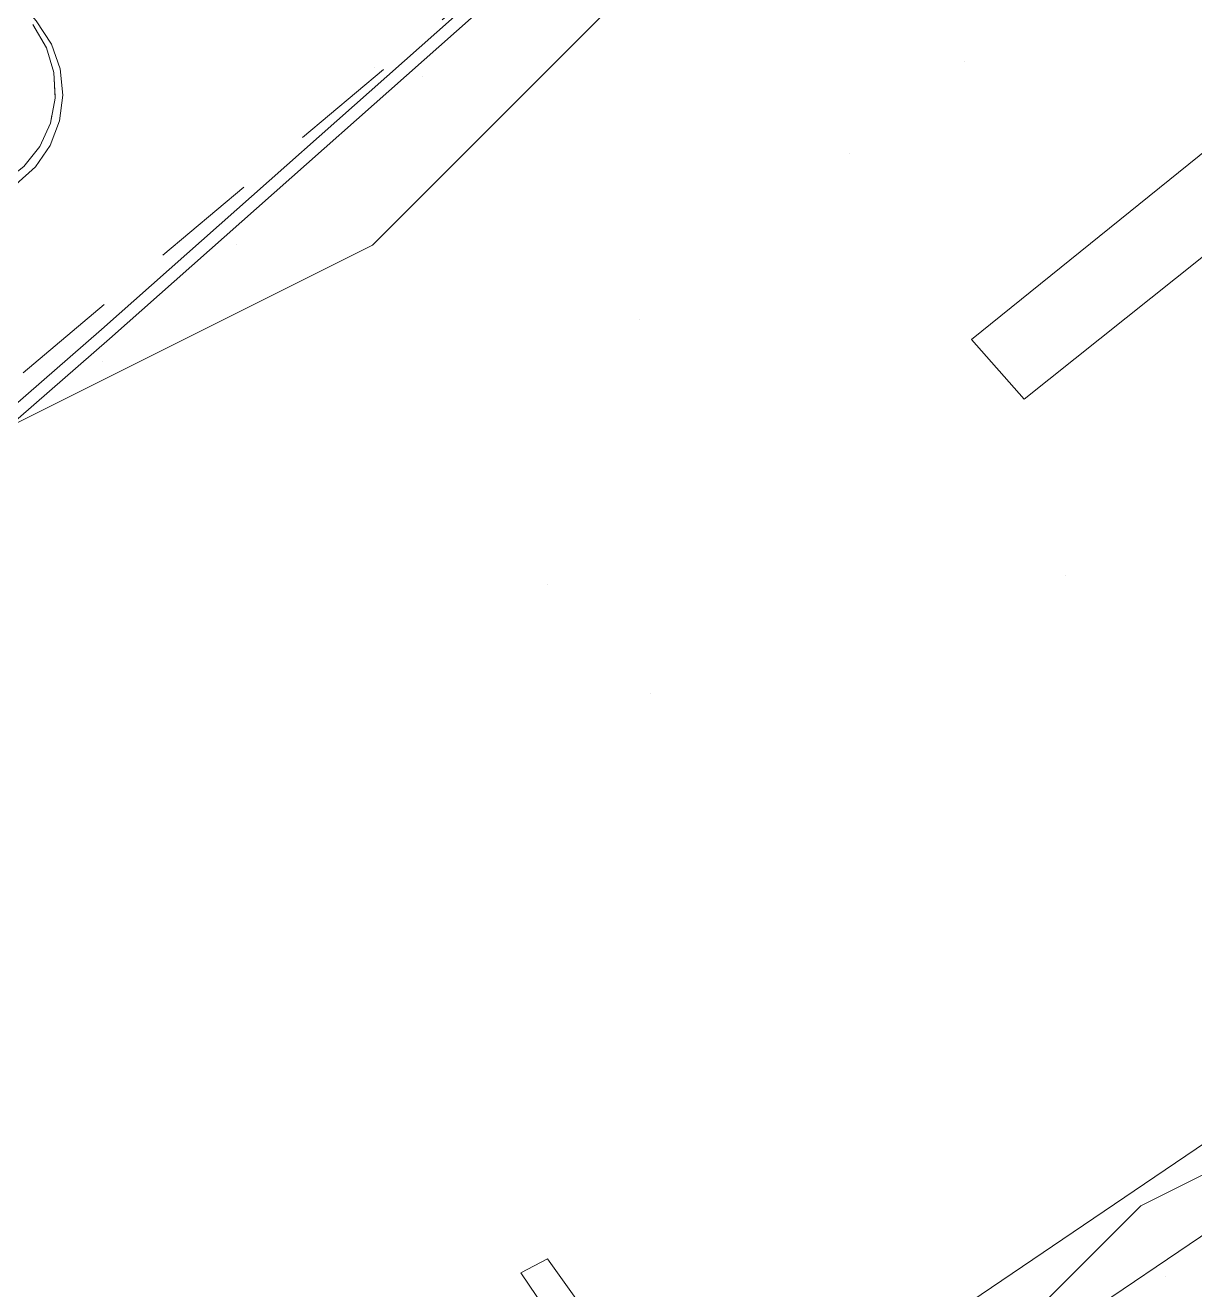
# Model space of a CAD drawing. Header units: metres. Extents: x 0 to 105485, y 0 to 425721.
# Drawn here: x 104793.47 to 104823.9, y 425340.32 to 425373.22 of the extents above; entities that cross this region are included whole.
import ezdxf

# ---------------------------------------------------------------- set-up
doc = ezdxf.new("R2010")
doc.units = ezdxf.units.M
doc.header["$MEASUREMENT"] = 0
doc.linetypes.add('IE-TERREINAFSCHEIDING_KUNSTMATIG-SO', pattern=[11, 4, -1, 4, -2])
doc.linetypes.add('KG-PERCEEL-SO', pattern=[19, 5.5, -4, 5.5, -4])
for name, color, linetype, lineweight in [('B-XX-GK-KADEMUUR-G', 150, 'Continuous', 18), ('B-XX-GR-BEPLANTING_CULTUUR_VASTE PLANTENVAK-G', 90, 'Continuous', 18), ('B-XX-IE-MEUBILAIR-G', 7, 'Continuous', 18), ('B-XX-IE-MEUBILAIR_WATERWEGMEUBILAIR-G', 150, 'Continuous', 18), ('B-XX-IE-TERREINAFSCHEIDING_KUNSTMATIG_HEKWERK-G', 20, 'IE-TERREINAFSCHEIDING_KUNSTMATIG-SO', 18), ('B-XX-KG-GRENS_PERCEEL-G', 150, 'KG-PERCEEL-SO', 18), ('B-XX-KW-KUNSTWERK_STEIGER-G', 170, 'Continuous', 18), ('B-XX-OG-GRENS-G', 7, 'Continuous', 18), ('B-XX-OG-WATER_HAVEN-G', 170, 'Continuous', 18), ('B-XX-VH-OPENVERHARDING-G', 90, 'Continuous', 18)]:
    doc.layers.add(name, color=color, linetype=linetype, lineweight=lineweight)

msp = doc.modelspace()

# ---------------------------------------------------------------- linework, layer by layer
at = {"layer": 'B-XX-GK-KADEMUUR-G', "ltscale": 0.5}
msp.add_lwpolyline([(104772.554, 425350.648), (104772.604, 425350.432), (104772.646, 425350.252), (104772.715, 425350.264), (104774.62, 425347.601), (104776.277, 425348.729), (104780.347, 425351.865), (104781.134, 425352.471), (104784.809, 425355.57), (104788.521, 425358.843), (104795.664, 425365.062), (104819.687, 425386.369), (104819.486, 425386.618), (104795.453, 425365.302), (104788.31, 425359.084), (104784.619, 425355.813), (104780.936, 425352.705), (104780.144, 425352.095), (104776.098, 425348.978), (104776.009, 425349.074), (104775.883, 425348.987), (104774.7, 425348.165), (104772.888, 425350.742), (104772.548, 425350.674)], close=True, dxfattribs=at)
at = {"layer": 'B-XX-GR-BEPLANTING_CULTUUR_VASTE PLANTENVAK-G', "ltscale": 0.5}
msp.add_lwpolyline([(104794.448, 425371.404), (104794.378, 425372.082), (104794.153, 425372.725), (104793.754, 425373.333), (104791.657, 425375.794), (104787.2, 425372.086), (104787.438, 425371.796), (104787.756, 425371.454), (104788.053, 425371.702), (104789.397, 425370.098), (104789.064, 425369.819), (104789.083, 425369.791), (104789.276, 425369.561), (104789.777, 425369.098), (104790.371, 425368.764), (104791.027, 425368.577), (104791.289, 425368.547), (104791.97, 425368.568), (104792.627, 425368.747), (104793.224, 425369.074), (104793.73, 425369.531), (104794.115, 425370.093), (104794.359, 425370.729)], close=True, dxfattribs=at)
at = {"layer": 'B-XX-IE-MEUBILAIR-G', "color": 0, "true_color": 0x604a38}
msp.add_polyline3d([(104802.568, 425372.107, 2.388), (104802.568, 425372.107, 3.888)], dxfattribs=at)
at = {"layer": 'B-XX-IE-MEUBILAIR_WATERWEGMEUBILAIR-G', "color": 0, "true_color": 0x604a38}
for points in [[(104817.919, 425372.267, 0), (104817.919, 425372.267, 1.5)], [(104803.807, 425371.882, 1.745), (104803.807, 425371.882, 3.245)], [(104814.913, 425369.88, 0), (104814.913, 425369.88, 1.5)], [(104798.959, 425367.518, 2.375), (104798.959, 425367.518, 3.875)], [(104809.461, 425365.562, 0), (104809.461, 425365.562, 1.5)], [(104795.484, 425364.472, 2.401), (104795.484, 425364.472, 3.901)], [(104807.051, 425358.671, 0), (104807.051, 425358.671, 1.5)], [(104820.536, 425358.907, 0), (104820.536, 425358.907, 1.5)], [(104809.739, 425355.826, 0), (104809.739, 425355.826, 1.5)], [(104823.143, 425340.657, 2.694), (104823.143, 425340.657, 4.194)]]:
    msp.add_polyline3d(points, dxfattribs=at)
at = {"layer": 'B-XX-IE-TERREINAFSCHEIDING_KUNSTMATIG_HEKWERK-G', "ltscale": 0.5, "flags": 128}
msp.add_lwpolyline([(104793.665, 425373.236), (104794.024, 425372.631), (104794.215, 425371.992), (104794.249, 425371.325), (104794.123, 425370.67), (104793.846, 425370.064), (104793.433, 425369.54), (104792.907, 425369.13), (104792.299, 425368.856), (104791.643, 425368.735), (104790.977, 425368.772), (104790.339, 425368.966), (104789.765, 425369.307), (104789.289, 425369.773), (104779.54, 425361.509), (104779.464, 425361.445), (104779.867, 425360.835), (104780.086, 425360.203), (104780.148, 425359.538), (104780.052, 425358.877), (104779.801, 425358.258), (104779.411, 425357.716), (104778.903, 425357.282), (104778.307, 425356.98), (104777.657, 425356.828), (104776.989, 425356.835), (104776.342, 425357), (104775.752, 425357.313), (104775.253, 425357.758), (104773.323, 425360.009), (104777.835, 425363.777), (104787.438, 425371.796), (104791.806, 425375.443), (104793.665, 425373.236)], dxfattribs=at)
at = {"layer": 'B-XX-IE-TERREINAFSCHEIDING_KUNSTMATIG_HEKWERK-G', "color": 0, "ltscale": 0.5, "true_color": 0x8c7868}
msp.add_polyline3d([(104793.665, 425373.236, 2.602), (104794.024, 425372.631, 2.586), (104794.215, 425371.992, 2.57), (104794.249, 425371.325, 2.565), (104794.123, 425370.67, 2.572), (104793.846, 425370.064, 2.593), (104793.433, 425369.54, 2.603)], dxfattribs=at)
at = {"layer": 'B-XX-KG-GRENS_PERCEEL-G', "ltscale": 0.5, "flags": 128}
msp.add_lwpolyline([(104780.858, 425336.653), (104775.372, 425342.582), (104775.524, 425349.114), (104819.798, 425386.391)], dxfattribs=at)
at = {"layer": 'B-XX-KW-KUNSTWERK_STEIGER-G', "ltscale": 0.5}
msp.add_lwpolyline([(104867.695, 425413.31), (104866.537, 425414.782), (104868.915, 425416.509), (104868.716, 425416.778), (104867.815, 425417.997), (104862.708, 425414.036), (104863.749, 425412.758), (104863.397, 425412.503), (104862.717, 425411.902), (104857.413, 425418.114), (104855.909, 425416.895), (104861.326, 425410.731), (104860.497, 425410.069), (104863.052, 425406.872), (104865.366, 425404.06), (104860.981, 425400), (104842.781, 425384.964), (104818.096, 425365.039), (104819.461, 425363.488), (104845.189, 425384.007), (104864.903, 425400), (104870.624, 425404.939), (104865.655, 425411.056), (104867.695, 425412.601)], close=True, dxfattribs=at)
for points in [[(104811.39, 425333.121), (104826.357, 425343.258), (104825.259, 425344.879), (104814.903, 425337.865)], [(104811.21, 425335.3), (104807.059, 425341.126), (104806.363, 425340.754), (104809.716, 425335.807)]]:
    msp.add_lwpolyline(points, dxfattribs=at)
at = {"layer": 'B-XX-OG-GRENS-G'}
for points in [[(104887.5, 425427.5, 1.567), (104892.5, 425417.5, 1.162), (104897.5, 425412.5, 1.317), (104902.5, 425407.5, 0.997), (104902.5, 425397.5, 2.066), (104897.5, 425392.5, 1.45), (104887.5, 425382.5, 2.342), (104877.5, 425372.5, 2.399), (104872.5, 425372.5, 2.411), (104867.5, 425367.5, 2.396), (104857.5, 425362.5, 2.473), (104847.5, 425357.5, 2.528), (104837.5, 425352.5, 2.596), (104832.5, 425347.5, 2.651), (104822.5, 425342.5, 2.668), (104817.5, 425337.5, 2.711), (104807.5, 425332.5, 2.715), (104792.5, 425332.5, 2.764)], [(104792.5, 425362.5, 2.151), (104802.5, 425367.5, 2.237), (104812.5, 425377.5, 1.947), (104817.5, 425382.5, 1.454), (104822.5, 425387.5, 2.001), (104827.5, 425392.5, 0.82), (104837.5, 425402.5, 1.73), (104847.5, 425407.5, 0.681), (104852.5, 425412.5, 0.729), (104857.5, 425417.5, 1.677), (104862.5, 425422.5, 2.152), (104872.5, 425427.5, 2.488)]]:
    msp.add_polyline3d(points, dxfattribs=at)
at = {"layer": 'B-XX-OG-WATER_HAVEN-G', "ltscale": 0.5}
msp.add_lwpolyline([(104870.955, 425429.295), (104860.183, 425420.192), (104860.123, 425420.311), (104853.078, 425414.6), (104850.532, 425412.586), (104849.791, 425412.044), (104847.602, 425410.063), (104844.791, 425407.719), (104843.075, 425406.157), (104840.116, 425403.574), (104834.9, 425399.293), (104831.834, 425396.62), (104828.769, 425393.948), (104828.64, 425393.836), (104825.728, 425391.484), (104825.904, 425391.244), (104823.478, 425389.496), (104819.687, 425386.369), (104795.664, 425365.062), (104788.521, 425358.843)], dxfattribs=at)
at = {"layer": 'B-XX-VH-OPENVERHARDING-G', "ltscale": 0.5}
for points in [[(104788.31, 425359.084), (104795.453, 425365.302), (104819.486, 425386.618)], [(104791.657, 425375.794), (104793.754, 425373.333), (104794.153, 425372.725), (104794.378, 425372.082), (104794.448, 425371.404), (104794.359, 425370.729), (104794.115, 425370.093), (104793.73, 425369.531), (104793.224, 425369.074)]]:
    msp.add_lwpolyline(points, dxfattribs=at)

doc.saveas('drawing.dxf')
